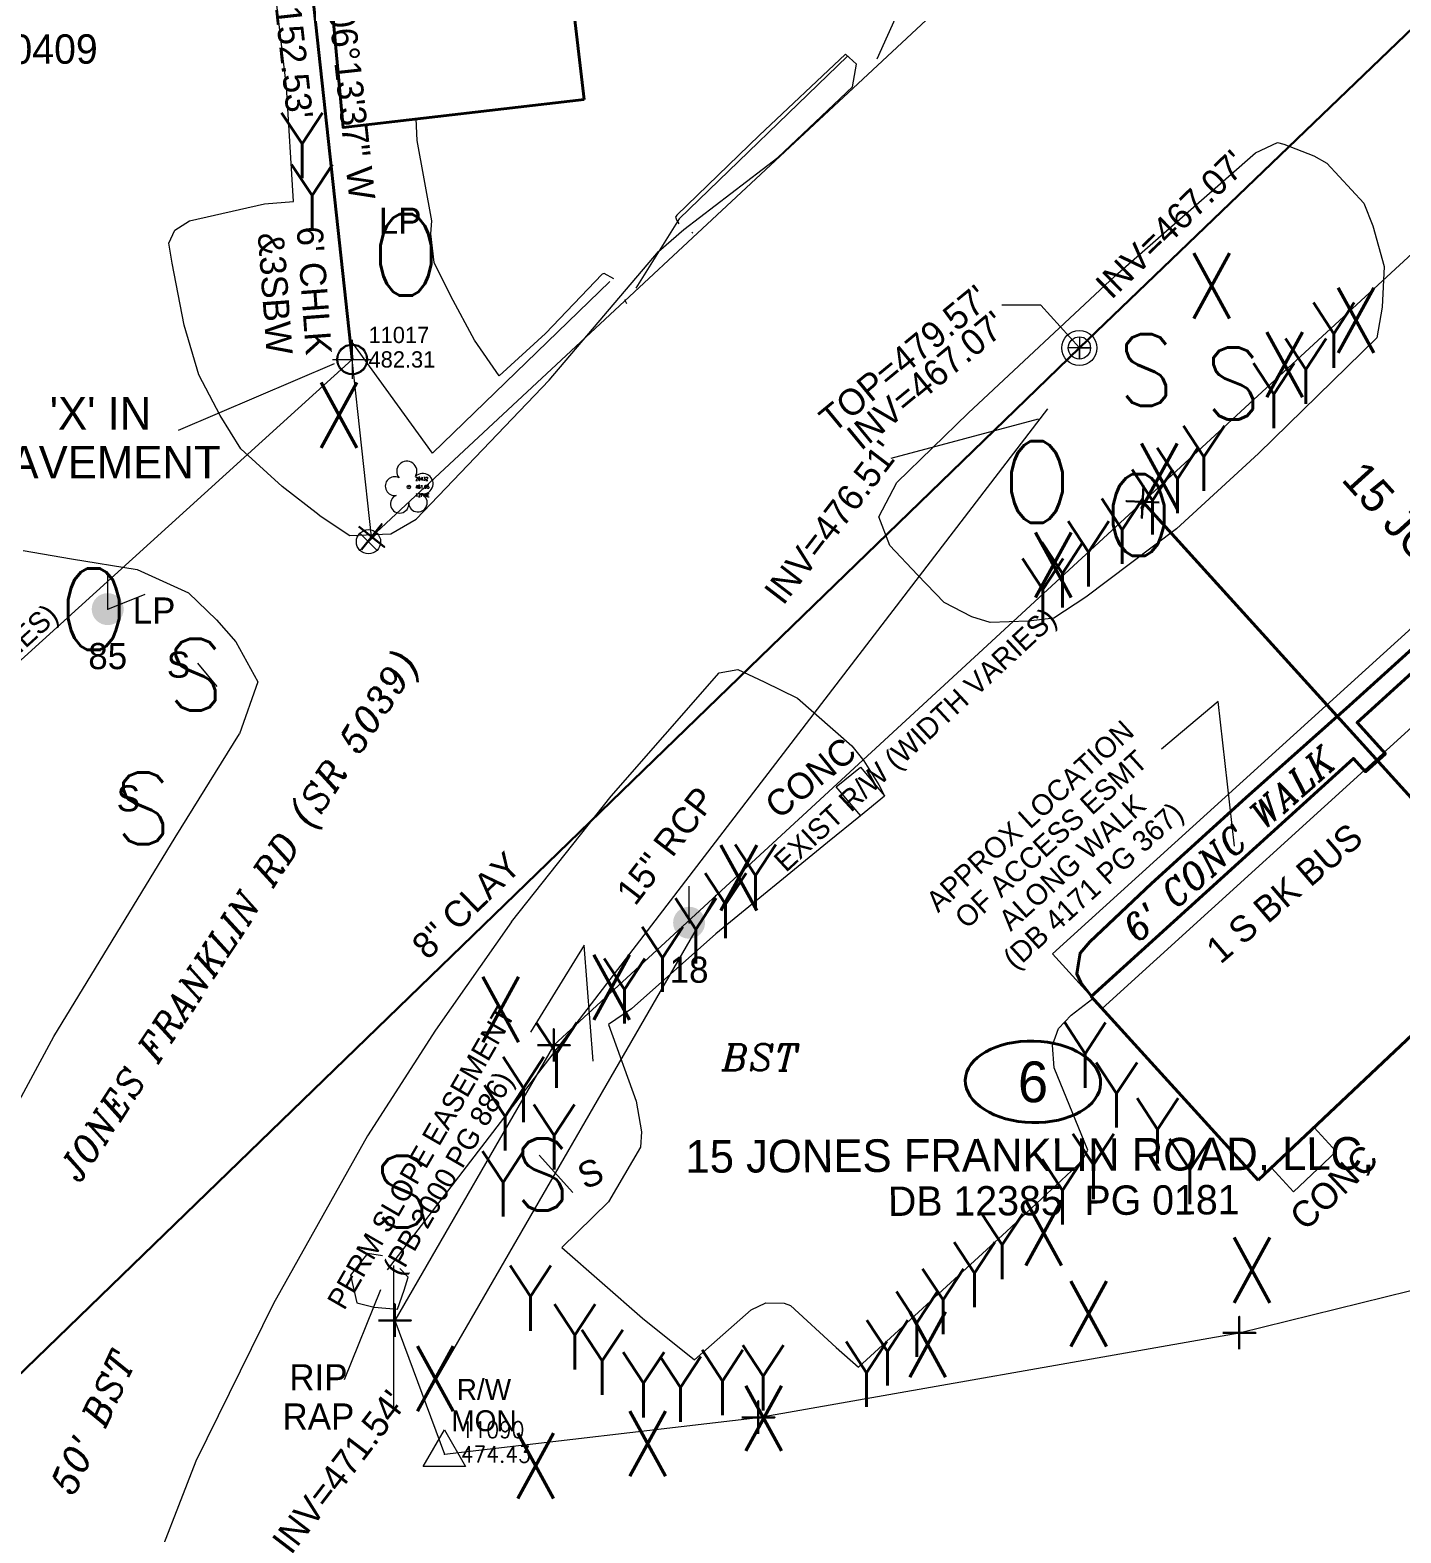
# Model space of a CAD drawing. Extents: x 2081991 to 2084654, y 739892 to 742657.
# Drawn here: x 2082565 to 2082775, y 740862.5 to 741092.8 of the extents above; entities that cross this region are included whole.
import ezdxf
from ezdxf.enums import TextEntityAlignment as Align

# ---------------------------------------------------------------- set-up
doc = ezdxf.new("R2010")
doc.units = 0
doc.header["$MEASUREMENT"] = 0
for name, color, linetype, lineweight in [('Cogo Default Point CELL', 7, 'Continuous', 0), ('COGO Default Point Elevation', 7, 'Continuous', 0), ('COGO Default Point Number', 7, 'Continuous', 0), ('Exist Building', 30, 'Continuous', 40), ('Exist Other Culture Fence Line Text', 30, 'Continuous', 13), ('Exist Other Culture Sign Text', 30, 'Continuous', 13), ('Exist Property Corner CELL', 6, 'Continuous', 30), ('Exist Property Deed Book Text', 6, 'Continuous', 40), ('Exist Property Iron Pin CELL', 6, 'Continuous', 13), ('Exist Property Iron Pin Leader', 6, 'Continuous', 13), ('Exist Property Iron Pin Text', 6, 'Continuous', 13), ('Exist Property Line', 6, 'Continuous', 40), ('Exist Property Line Text', 6, 'Continuous', 13), ('Exist Property Owner Text', 6, 'Continuous', 40), ('Exist Right of Way Easement Line', 6, 'Continuous', 13), ('Exist Right of Way Easement Line Leader', 6, 'Continuous', 13), ('Exist Right of Way Easement Line Text', 6, 'Continuous', 13), ('Exist Right of Way Line', 6, 'Continuous', 13), ('Exist Right of Way Line Leader', 6, 'Continuous', 13), ('Exist Right of Way Line Text', 6, 'Continuous', 13), ('Exist Right of Way Monument CELL', 6, 'Continuous', 13), ('Exist Right of Way Monument Cogo Elevation', 6, 'Continuous', 0), ('Exist Right of Way Monument Cogo Number', 6, 'Continuous', 0), ('Exist Right of Way Monument Text', 6, 'Continuous', 13), ('Exist Roads EOP', 2, 'Continuous', 13), ('Exist Roads EOP Text', 2, 'Continuous', 13), ('Exist Structure Minor Pipes RCP 15 Inch', 30, 'Continuous', 0), ('Exist Structure Minor Pipes RCP 15 Inch Leader', 30, 'Continuous', 13), ('Exist Structure Minor Pipes RCP 15 Inch Text', 30, 'Continuous', 13), ('Exist Utilities Other Pole Text', 1, 'Continuous', 13), ('Exist Utilities Power Pole CELL', 1, 'Continuous', 13), ('Exist Utilities Power Pole Text Tag Number', 1, 'Continuous', 13), ('Exist Utilities Sanitary Sewer Manhole CELL', 3, 'Continuous', 13), ('Exist Utilities Sanitary Sewer Manhole Top Elevation', 3, 'Continuous', 13), ('Exist Utilities Sanitary Sewer UG Line', 3, 'Continuous', 30), ('Exist Utilities Sanitary Sewer UG Line Invert Elevation', 3, 'Continuous', 13), ('Exist Utilities Sanitary Sewer UG Line Text', 3, 'Continuous', 13), ('Exist Utilities Water Valve CELL', 5, 'Continuous', 13), ('Exist Vegetation Tree CELL', 3, 'Continuous', 13), ('Exist Vegetation Tree Cogo Comment', 3, 'Continuous', 0), ('Exist Vegetation Tree Cogo Elevation', 3, 'Continuous', 0), ('Exist Vegetation Tree Cogo Number', 3, 'Continuous', 0), ('Old_Level_11', 7, 'Continuous', 0), ('Old_Level_23', 7, 'Continuous', 0), ('Old_Level_26', 7, 'Continuous', 0), ('Old_Level_3', 7, 'Continuous', 0), ('Old_Level_8', 7, 'Continuous', 0), ('Old_Level_9', 7, 'Continuous', 0)]:
    doc.layers.add(name, color=color, linetype=linetype, lineweight=lineweight)
doc.styles.add('Style-ITALICS', font='ITALICS.shx')
doc.styles.add('Style-STANDARD', font='STANDARD.shx')
doc.styles.add('Style-WORKING', font='WORKING.shx')

# ---------------------------------------------------------------- blocks, each defined once
blk = doc.blocks.new('EXIST PROPERTY CORNER')
at = {"layer": 'Exist Property Corner CELL', "flags": 128}
blk.add_lwpolyline([(-0.05, 0), (0.05, 0), (0, 0), (0, 0.05), (0, -0.05)], dxfattribs=at)
at = {"layer": 'Exist Property Corner CELL'}
blk.add_point((0, 0), dxfattribs=at)
blk = doc.blocks.new('EXIST PROPERTY IRON PIN')
at = {"color": 0, "linetype": 'ByBlock', "lineweight": -2}
for radius in [0.044051816107202, 0.0014142135883856]:
    blk.add_circle((0, 0), radius, dxfattribs=at)
blk = doc.blocks.new('COGO DEFAULT POINT')
at = {"layer": 'Cogo Default Point CELL', "flags": 128}
for points in [[(0, 0.06), (0, 0)], [(-0.06, 0), (0, 0)], [(0, 0), (0.06, 0)], [(0, 0), (0, -0.06)]]:
    blk.add_lwpolyline(points, dxfattribs=at)
at = {"layer": 'Cogo Default Point CELL'}
blk.add_circle((0, 0), 0.04688083292018, dxfattribs=at)
blk = doc.blocks.new('EXIST RIGHT OF WAY MONUMENT_1')
at = {"layer": 'Exist Right of Way Monument CELL', "flags": 128}
blk.add_lwpolyline([(-0.064975, -0.037776), (8e-06, 0.075), (0.064958, -0.037797), (-0.064975, -0.037776)], close=True, dxfattribs=at)
at = {"layer": 'Exist Right of Way Monument CELL'}
blk.add_point((0, 0), dxfattribs=at)
blk = doc.blocks.new('EXIST UTILITIES POWER POLE')
at = {"layer": 'Exist Utilities Power Pole CELL'}
h = blk.add_hatch(color=256, dxfattribs=at)
edge = h.paths.add_edge_path()
edge.add_arc((0, 0), 0.0490025508844223, 0, 360)
blk.add_line((0, 0), (0, 0.1125), dxfattribs=at)
blk.add_point((0, 0), dxfattribs=at)
at = {"layer": 'Exist Utilities Power Pole Text Tag Number', "style": 'Style-WORKING'}
blk.add_attdef('pole number', text='', height=0.08, dxfattribs=at).set_placement((0, -0.144), align=Align.MIDDLE_CENTER)
blk = doc.blocks.new('EXIST UTILITIES SANITARY SEWER MANHOLE')
at = {"color": 0, "linetype": 'ByBlock', "lineweight": -2, "flags": 128}
blk.add_lwpolyline([(0, 0.03425), (0, -0.03425), (0, 0), (0.03425, 0), (-0.03425, 0)], dxfattribs=at)
at = {"color": 0, "linetype": 'ByBlock', "lineweight": -2}
for radius in [0.0538885281062842, 0.0342499999678694]:
    blk.add_circle((0, 0), radius, dxfattribs=at)
blk = doc.blocks.new('EXIST PROPERTY CORNER_1')
at = {"layer": 'Exist Property Corner CELL', "flags": 128}
blk.add_lwpolyline([(-0.05, 0), (0.05, 0), (0, 0), (0, 0.05), (0, -0.05)], dxfattribs=at)
at = {"layer": 'Exist Property Corner CELL'}
blk.add_point((0, 0), dxfattribs=at)
blk = doc.blocks.new('EXIST VEGETATION TREE')
at = {"layer": 'Exist Vegetation Tree CELL'}
blk.add_circle((0, 0), 0.0005432668473636, dxfattribs=at)
for centre, radius, start, end in [((-0.000641, 0.004789), 0.0030930894765004, 330.165075, 219.713353), ((-0.004342, 0.000256), 0.0028776974582329, 62.663611, 279.3457), ((0.004248, 0.000981), 0.003165005318888, 257.1011, 134.199931), ((-0.00284, -0.005201), 0.0028151444562127, 111.567081, 6.231044), ((0.002788, -0.004832), 0.0028304842252884, 181.282164, 74.559992)]:
    blk.add_arc(centre, radius, start, end, dxfattribs=at)
blk.add_point((0, 0), dxfattribs=at)
blk = doc.blocks.new('EXIST UTILITIES WATER VALVE')
at = {"color": 0, "linetype": 'ByBlock', "lineweight": -2, "flags": 128}
blk.add_lwpolyline([(0.002625, 0.002625), (-0.002625, -0.002625), (0, 0), (0.002625, -0.002625), (-0.002625, 0.002625)], dxfattribs=at)
at = {"color": 0, "linetype": 'ByBlock', "lineweight": -2}
blk.add_circle((0, 0), 0.0037123104541364, dxfattribs=at)
blk = doc.blocks.new('Exist Property Owner Number Topo_30')
at = {"layer": 'Exist Property Owner Text', "color": 6}
blk.add_ellipse((0, 0), major_axis=(10.375, 0), ratio=0.6024096385542166, dxfattribs=at)
at = {"layer": 'Exist Property Owner Text', "color": 6, "style": 'Style-WORKING'}
blk.add_text('6', height=6.25, dxfattribs=at).set_placement((0.024678, 0), align=Align.MIDDLE_CENTER)

msp = doc.modelspace()

# ---------------------------------------------------------------- linework, layer by layer
at = {"layer": 'Exist Building', "flags": 128}
msp.add_lwpolyline([(2082649.870262, 741082.183098), (2082612.935086, 741077.923606), (2082611.337589, 741095.093072), (2082610.271341, 741095.028572), (2082607.721846, 741120.082022), (2082606.115599, 741119.912772), (2082605.044102, 741129.567003), (2082603.758854, 741129.569003), (2082600.69636, 741158.934694), (2082604.573103, 741158.802695), (2082601.959108, 741184.234394), (2082604.755352, 741184.580393), (2082603.858104, 741192.447627), (2082633.944544, 741195.619871), (2082636.819288, 741165.833181), (2082634.546793, 741165.537431), (2082635.052042, 741162.872186), (2082642.067528, 741163.131436), (2082646.738518, 741119.582773), (2082647.890266, 741119.830773), (2082650.310261, 741098.284816), (2082647.956766, 741098.312816), (2082649.870262, 741082.183098)], close=True, dxfattribs=at)
at = {"layer": 'Exist Property Iron Pin Leader', "ltscale": 50, "flags": 128}
msp.add_lwpolyline([(2082611.565815, 741041.69089), (2082587.672059, 741031.444752)], dxfattribs=at)
at = {"layer": 'Exist Property Line', "ltscale": 50}
for p, q in [((2082614.328, 741042.3599), (2082597.784, 741193.9857)), ((2082832.387, 740913.5071), (2082735.43322, 741020.534135))]:
    msp.add_line(p, q, dxfattribs=at)
at = {"layer": 'Exist Right of Way Easement Line', "ltscale": 50}
for p, q in [((2082721.609461, 740951.270806), (2082783.179351, 741007.185223)), ((2082729.196049, 740942.916871), (2082787.814859, 740996.151279))]:
    msp.add_line(p, q, dxfattribs=at)
at = {"layer": 'Exist Right of Way Easement Line', "ltscale": 50, "flags": 128}
msp.add_lwpolyline([(2082729.196049, 740942.916871), (2082721.609461, 740951.270806)], dxfattribs=at)
at = {"layer": 'Exist Right of Way Easement Line Leader', "ltscale": 50, "flags": 128}
msp.add_lwpolyline([(2082749.485805, 740967.755561), (2082746.999813, 740989.951921), (2082738.291092, 740982.647833)], dxfattribs=at)
at = {"layer": 'Exist Right of Way Line', "ltscale": 50}
for p, q in [((2082707.729682, 741099.456934), (2082617.293329, 741015.182651)), ((2082786.4038, 741067.5743), (2082645.208903, 740937.267144)), ((2082617.293329, 741015.182651), (2082614.328, 741042.3599)), ((2082670.043026, 740960.248542), (2082625.356318, 740882.938858)), ((2082645.208903, 740937.267144), (2082620.83766, 740895.103978)), ((2082750.224526, 740893.190419), (2082832.387, 740913.5071)), ((2082620.83766, 740895.103978), (2082628.456, 740874.5939)), ((2082676.524888, 740880.233094), (2082750.224526, 740893.190419)), ((2082628.456, 740874.5939), (2082676.524888, 740880.233094))]:
    msp.add_line(p, q, dxfattribs=at)
at = {"layer": 'Exist Right of Way Line', "ltscale": 50, "flags": 128}
msp.add_lwpolyline([(2082309.298, 740892.7349), (2082355.845, 740885.0371), (2082485.733741, 740925.689483), (2082614.328, 741042.3599)], dxfattribs=at)
at = {"layer": 'Exist Right of Way Line Leader', "ltscale": 50, "flags": 128}
msp.add_lwpolyline([(2082651.256007, 740934.844855), (2082649.856758, 740952.57876), (2082641.632904, 740939.266748)], dxfattribs=at)
at = {"layer": 'Exist Roads EOP', "ltscale": 50, "flags": 128}
for points in [[(2082609.268475, 741018.491083), (2082613.94521, 741015.383892), (2082620.267014, 741015.624286), (2082624.144945, 741017.877137), (2082644.517626, 741039.163478), (2082661.240034, 741058.89627), (2082665.123819, 741062.26122), (2082679.532781, 741073.293742), (2082690.945948, 741084.120287), (2082691.591649, 741087.58958), (2082689.920976, 741089.16124)], [(2082700.953653, 741009.359025), (2082696.689678, 741013.867523), (2082695.007919, 741018.238357), (2082697.769389, 741023.52179), (2082708.709932, 741034.132231), (2082731.187722, 741055.150873), (2082752.72547, 741074.030615), (2082756.060434, 741075.596704), (2082757.033234, 741075.337347), (2082761.629397, 741073.53507), (2082763.619769, 741072.412181), (2082769.314796, 741066.303663)], [(2082593.535151, 741002.468868), (2082596.495362, 740999.073365), (2082599.88657, 740992.966274), (2082597.074829, 740984.966403)], [(2082638.714814, 740956.198588), (2082654.008922, 740975.444382), (2082670.557341, 740994.319636), (2082673.382435, 740994.844795), (2082677.435771, 740992.953493), (2082682.546964, 740990.428065)], [(2082250.054932, 740883.053957), (2082249.913554, 740877.764081), (2082252.039431, 740870.875698), (2082258.156877, 740863.439364), (2082264.530891, 740862.09033), (2082296.172211, 740856.235914), (2082326.602733, 740851.375946), (2082353.741276, 740846.98021), (2082381.75587, 740842.987755), (2082412.204776, 740838.908816), (2082419.88174, 740838.121851), (2082423.560913, 740838.706889), (2082457.561056, 740835.852769), (2082480.720055, 740833.766739), (2082498.757295, 740832.213606), (2082507.293831, 740830.932428), (2082515.688469, 740832.591078), (2082521.671774, 740839.73082), (2082525.190873, 740847.720029), (2082528.838518, 740855.57683), (2082550.606936, 740905.268268), (2082568.634394, 740938.629791), (2082587.218299, 740969.092568), (2082597.074829, 740984.966403)], [(2082638.714814, 740956.198588), (2082627.111477, 740939.566666), (2082616.651223, 740923.386822), (2082602.292255, 740897.701829), (2082590.388098, 740873.518669), (2082582.758727, 740853.895288)]]:
    msp.add_lwpolyline(points, dxfattribs=at)
at = {"layer": 'Exist Structure Minor Pipes RCP 15 Inch'}
msp.add_line((2082619.710072, 740902.869206), (2082720.89962, 741034.791443), dxfattribs=at)
at = {"layer": 'Exist Structure Minor Pipes RCP 15 Inch Leader', "ltscale": 50, "flags": 128}
for points in [[(2082719.402456, 741033.203278), (2082696.841527, 741027.15886)], [(2082620.631248, 740903.511516), (2082620.631248, 740881.448508)]]:
    msp.add_lwpolyline(points, dxfattribs=at)
at = {"layer": 'Exist Utilities Power Pole CELL'}
msp.add_line((2082576.870408, 741004.096504), (2082582.614376, 741006.368229), dxfattribs=at)
at = {"layer": 'Exist Utilities Sanitary Sewer Manhole Top Elevation', "ltscale": 50, "flags": 128}
msp.add_lwpolyline([(2082725.7284, 741044.1176), (2082719.848475, 741050.682374), (2082713.848475, 741050.682374)], dxfattribs=at)
at = {"layer": 'Exist Utilities Sanitary Sewer UG Line', "ltscale": 50, "flags": 128}
msp.add_lwpolyline([(2082035.3782, 740911.5738), (2082420.0374, 740844.2207), (2082531.6725, 740856.144), (2082725.7284, 741044.1176), (2082929.3546, 741239.704), (2083058.6699, 741241.2664)], dxfattribs=at)
at = {"layer": 'Old_Level_26', "color": 30, "linetype": 'Continuous', "lineweight": 13, "ltscale": 49.9999, "flags": 128}
msp.add_lwpolyline([(2082618.660824, 740899.796713), (2082613.085835, 740886.01249)], dxfattribs=at)
at = {"layer": 'Old_Level_3', "color": 2, "linetype": 'Continuous', "lineweight": 13, "ltscale": 49.9999}
msp.add_line((2082692.177927, 740972.494567), (2082695.89417, 740975.505561), dxfattribs=at)
at = {"layer": 'Old_Level_3', "color": 2, "linetype": 'Continuous', "lineweight": 13, "ltscale": 49.9999, "flags": 128}
for points in [[(2082609.268475, 741018.491083), (2082603.614104, 741022.871466), (2082597.270367, 741028.657205), (2082594.094123, 741033.748695), (2082590.85088, 741039.997182), (2082588.566135, 741047.628417), (2082586.721138, 741057.099398), (2082586.258639, 741060.199892), (2082587.128887, 741062.177888), (2082589.389383, 741063.613635), (2082600.90411, 741066.18263), (2082605.347101, 741066.536379), (2082604.263603, 741084.117844), (2082601.435859, 741108.059796), (2082599.090863, 741126.11451), (2082597.554117, 741139.647983), (2082595.399121, 741150.558461), (2082583.807144, 741150.88321), (2082578.859154, 741152.506957), (2082576.338409, 741154.050704), (2082575.63116, 741155.461701), (2082574.257413, 741164.908932), (2082572.352167, 741184.803393), (2082554.461203, 741183.783895)], [(2082689.920976, 741089.16124), (2082676.654458, 741076.666359), (2082664.057234, 741064.439883), (2082664.057234, 741064.439883), (2082663.847984, 741064.144634), (2082664.059984, 741063.661635), (2082664.345733, 741063.126386)], [(2082654.398503, 741054.698653), (2082652.910756, 741055.509651), (2082652.642006, 741055.412151), (2082643.961024, 741046.33042), (2082636.840288, 741039.824183), (2082633.073796, 741045.334671), (2082629.437803, 741052.061158), (2082626.875558, 741057.205398), (2082626.360059, 741061.607889), (2082626.523559, 741063.621135), (2082624.278063, 741075.90486), (2082624.111313, 741079.209104)], [(2082769.314796, 741066.303663), (2082770.67177, 741062.830887), (2082772.430017, 741056.615399), (2082772.089517, 741050.380411), (2082771.291269, 741045.689671), (2082753.193805, 741027.959206), (2082740.61558, 741016.384729), (2082726.704358, 741005.933), (2082721.831618, 741002.690257), (2082717.897876, 741002.241508), (2082712.074638, 741002.068508), (2082709.247143, 741002.898006), (2082704.989152, 741005.119502), (2082700.953653, 741009.359025)], [(2082666.362976, 741061.841026), (2082666.499729, 741061.753889)], [(2082656.381999, 741050.89641), (2082656.073939, 741051.486942)], [(2082563.912934, 741013.054236), (2082571.331169, 741011.785739), (2082581.364899, 741010.170742), (2082589.224133, 741006.615249), (2082593.535151, 741002.468868)], [(2082682.546964, 740990.428065), (2082690.86018, 740983.132796), (2082692.712426, 740980.86555), (2082695.000422, 740977.180058), (2082695.89417, 740975.505561)], [(2082692.212927, 740972.435567), (2082687.145187, 740968.355575), (2082670.034222, 740954.361853), (2082657.110997, 740942.832377), (2082653.608504, 740940.458631), (2082657.812746, 740928.715905), (2082658.625744, 740924.013664), (2082658.471745, 740921.638669), (2082653.591004, 740913.255436), (2082646.446769, 740906.27795), (2082658.789494, 740895.439721), (2082666.742228, 740889.045234), (2082675.442711, 740896.715719), (2082677.676956, 740897.770717), (2082680.482701, 740897.754967), (2082681.451449, 740897.400717), (2082688.464435, 740890.96323), (2082691.911178, 740887.941986), (2082714.579133, 740908.707945), (2082726.03911, 740919.456173), (2082727.007358, 740921.16517), (2082721.855868, 740933.824145), (2082721.619118, 740937.274638), (2082722.546367, 740939.833383), (2082724.482863, 740941.875628), (2082727.774356, 740944.414373)]]:
    msp.add_lwpolyline(points, dxfattribs=at)
at = {"layer": 'Old_Level_3', "color": 2, "linetype": 'Continuous', "lineweight": 40, "ltscale": 49.9999, "flags": 128}
msp.add_lwpolyline([(2082727.662856, 740944.621123), (2082725.95586, 740946.874118), (2082725.322361, 740948.232866), (2082725.569361, 740949.832113), (2082725.83536, 740951.395859), (2082727.310357, 740953.100106), (2082736.755338, 740962.039338), (2082751.210809, 740975.166062), (2082767.122277, 740989.345033), (2082780.535501, 741001.502759), (2082791.571979, 741011.841738), (2082804.176703, 741023.109216), (2082804.233453, 741023.162466)], dxfattribs=at)
at = {"layer": 'Old_Level_8', "color": 30, "linetype": 'Continuous', "lineweight": 13, "ltscale": 49.9999}
msp.add_line((2082690.198431, 741088.849834), (2082664.437983, 741063.911134), dxfattribs=at)
at = {"layer": 'Old_Level_8', "color": 30, "linetype": 'Continuous', "lineweight": 13}
msp.add_line((2082664.437983, 741063.911134), (2082657.789996, 741053.254656), dxfattribs=at)
at = {"layer": 'Old_Level_8', "color": 30, "linetype": 'Continuous', "lineweight": 13, "ltscale": 49.9999, "flags": 128}
for points in [[(2082653.779504, 741054.324154), (2082626.644058, 741028.009456), (2082614.168583, 741045.197172), (2082610.102091, 741080.99735), (2082606.153599, 741119.841272)], [(2082692.221927, 740972.442817), (2082688.469685, 740976.862308), (2082692.190677, 740979.857302), (2082695.89417, 740975.505561)], [(2082761.699788, 740924.676413), (2082765.061282, 740920.97492)], [(2082758.517045, 740914.796683), (2082765.061282, 740920.97492)], [(2082755.155551, 740918.498175), (2082758.517045, 740914.796683)], [(2082618.988824, 740905.003452), (2082616.693328, 740905.331452), (2082614.069584, 740902.049458), (2082615.053582, 740897.782967), (2082617.677076, 740897.126718), (2082621.284569, 740896.798469), (2082622.268317, 740899.752213), (2082622.924066, 740901.721459), (2082621.612318, 740903.034206)]]:
    msp.add_lwpolyline(points, dxfattribs=at)
at = {"layer": 'Old_Level_8', "color": 30, "linetype": 'Continuous', "lineweight": 13, "flags": 128}
for points in [[(2082699.140913, 741098.300316), (2082694.682172, 741088.353835)], [(2082593.656624, 740992.236278), (2082590.68313, 740995.831021)], [(2082648.149515, 740914.706183), (2082642.960276, 740920.402171)]]:
    msp.add_lwpolyline(points, dxfattribs=at)
at = {"layer": 'Old_Level_8', "color": 30, "linetype": 'Continuous', "lineweight": 40, "flags": 128}
msp.add_lwpolyline([(2082753.119555, 740916.575929), (2082727.537607, 740944.744373), (2082767.707026, 740981.22405), (2082769.576023, 740979.166054), (2082772.619766, 740981.934548), (2082768.267525, 740986.715289), (2082803.066206, 741018.339975), (2082825.71291, 740993.397025), (2082799.488713, 740969.604073), (2082804.046454, 740964.654083), (2082753.119555, 740916.575929)], close=True, dxfattribs=at)

# ---------------------------------------------------------------- block references
at = {"layer": 'Cogo Default Point CELL', "xscale": 50, "yscale": 50, "zscale": 50}
msp.add_blockref('COGO DEFAULT POINT', (2082614.328, 741042.3599), dxfattribs=at)
at = {"layer": 'Exist Property Corner CELL', "xscale": 50, "yscale": 50, "zscale": 50}
for p, rotation in [((2082735.43322, 741020.534135), 177.172945), ((2082617.293329, 741015.182651), 321.227056)]:
    msp.add_blockref('EXIST PROPERTY CORNER_1', p, dxfattribs=dict(at, rotation=rotation))
for p in [(2082645.208903, 740937.267144), (2082620.83766, 740895.103978), (2082750.224526, 740893.190419), (2082676.524888, 740880.233094)]:
    msp.add_blockref('EXIST PROPERTY CORNER', p, dxfattribs=at)
at = {"layer": 'Exist Property Iron Pin CELL', "xscale": 50, "yscale": 50, "zscale": 50}
msp.add_blockref('EXIST PROPERTY IRON PIN', (2082614.328, 741042.3599), dxfattribs=at)
at = {"layer": 'Exist Property Owner Text', "color": 6, "rotation": 358.556261}
msp.add_blockref('Exist Property Owner Number Topo_30', (2082718.617397, 740931.660091), dxfattribs=at)
at = {"layer": 'Exist Right of Way Monument CELL', "xscale": 50, "yscale": 50, "zscale": 50}
msp.add_blockref('EXIST RIGHT OF WAY MONUMENT_1', (2082628.456, 740874.5939), dxfattribs=at)
at = {"layer": 'Exist Utilities Power Pole CELL', "xscale": 50, "yscale": 50, "zscale": 50}
msp.add_blockref('EXIST UTILITIES POWER POLE', (2082576.870408, 741004.096504), dxfattribs=at).add_auto_attribs({'pole number': '85'})
at = {"layer": 'Exist Utilities Power Pole CELL', "xscale": 50, "yscale": 50}
msp.add_blockref('EXIST UTILITIES POWER POLE', (2082665.9357, 740956.0404), dxfattribs=at).add_auto_attribs({'pole number': '18'})
at = {"layer": 'Exist Utilities Sanitary Sewer Manhole CELL', "xscale": 50, "yscale": 50, "zscale": 50}
msp.add_blockref('EXIST UTILITIES SANITARY SEWER MANHOLE', (2082725.7284, 741044.1176), dxfattribs=at)
at = {"layer": 'Exist Utilities Water Valve CELL', "xscale": 500, "yscale": 500, "zscale": 500}
msp.add_blockref('EXIST UTILITIES WATER VALVE', (2082616.820091, 741014.416686), dxfattribs=at)
at = {"layer": 'Exist Vegetation Tree CELL', "xscale": 500, "yscale": 500, "zscale": 500}
msp.add_blockref('EXIST VEGETATION TREE', (2082623.009, 741022.8159), dxfattribs=at)

# ---------------------------------------------------------------- texts
at = {"layer": 'COGO Default Point Elevation', "style": 'Style-WORKING'}
msp.add_text('482.31', height=2.5, dxfattribs=at).set_placement((2082616.828, 741042.3599), align=Align.MIDDLE_LEFT)
at = {"layer": 'COGO Default Point Number', "style": 'Style-WORKING'}
msp.add_text('11017', height=2.5, dxfattribs=at).set_placement((2082616.828, 741046.1099), align=Align.MIDDLE_LEFT)
at = {"layer": 'Exist Other Culture Fence Line Text', "insert": (2082605.497808, 741052.684827), "char_height": 4, "attachment_point": 5, "rotation": 274.2040687962549, "line_spacing_factor": 0.9, "style": 'Style-WORKING'}
msp.add_mtext("6' CHLK\\P&3SBW", dxfattribs=at)
at = {"layer": 'Exist Other Culture Sign Text', "style": 'Style-WORKING'}
for p in [(2082587.71165, 740995.591395), (2082580.031514, 740975.099118)]:
    msp.add_text('S', height=4, dxfattribs=at).set_placement(p, align=Align.MIDDLE_CENTER)
at = {"layer": 'Exist Property Deed Book Text', "style": 'Style-WORKING'}
for s, rotation, p in [('DB 11809  PG 0409', 0.207342, (2082548.424481, 741087.591089)), ('DB 12385  PG 0181', 0.27207, (2082723.346284, 740911.236878))]:
    msp.add_text(s, height=4.5, rotation=rotation, dxfattribs=at).set_placement(p, align=Align.CENTER)
at = {"layer": 'Exist Property Iron Pin Text', "insert": (2082575.763068, 741030.36719), "char_height": 5, "attachment_point": 5, "line_spacing_factor": 0.9, "style": 'Style-WORKING'}
msp.add_mtext("'X' IN\\PPAVEMENT\\P", dxfattribs=at)
at = {"layer": 'Exist Property Line Text', "style": 'Style-WORKING'}
for s, p in [('N 06%%D13\'37" W', (2082614.003333, 741084.149126)), ("152.53'", (2082605.420776, 741087.892773))]:
    msp.add_text(s, height=4, rotation=276.226951, dxfattribs=at).set_placement(p, align=Align.MIDDLE_CENTER)
at = {"layer": 'Exist Property Owner Text', "style": 'Style-WORKING'}
for rotation, p in [(312.17284, (2082802.380731, 740983.39264)), (0.27207, (2082720.005177, 740917.971088))]:
    msp.add_text('15 JONES FRANKLIN ROAD, LLC,  ', height=5, rotation=rotation, dxfattribs=at).set_placement(p, align=Align.CENTER)
at = {"layer": 'Exist Right of Way Easement Line Text', "insert": (2082723.315659, 740966.714833), "char_height": 3.2, "attachment_point": 5, "rotation": 42.244050738250756, "line_spacing_factor": 0.9, "style": 'Style-WORKING'}
msp.add_mtext('APPROX LOCATION\\POF ACCESS ESMT\\PALONG WALK\\P(DB 4171 PG 367)', dxfattribs=at)
at = {"layer": 'Exist Right of Way Line Text', "style": 'Style-WORKING'}
for rotation, p in [(42.216687, (2082547.428148, 740984.873329)), (42.781051, (2082700.548818, 740984.118538))]:
    msp.add_text('EXIST R/W (WIDTH VARIES)', height=3.2, rotation=rotation, dxfattribs=at).set_placement(p, align=Align.MIDDLE_CENTER)
at = {"layer": 'Exist Right of Way Line Text', "insert": (2082627.365035, 740918.616398), "char_height": 3.2, "attachment_point": 5, "rotation": 59.97113500381974, "line_spacing_factor": 0.9, "style": 'Style-WORKING'}
msp.add_mtext('PERM SLOPE EASEMENT\\P(PB 2000 PG 886)', dxfattribs=at)
at = {"layer": 'Exist Right of Way Monument Cogo Elevation', "style": 'Style-STANDARD'}
msp.add_text('474.43', height=2.5, dxfattribs=at).set_placement((2082630.956, 740873.3439))
at = {"layer": 'Exist Right of Way Monument Cogo Number', "style": 'Style-STANDARD'}
msp.add_text('11090', height=2.5, dxfattribs=at).set_placement((2082630.956, 740878.3439), align=Align.MIDDLE_LEFT)
at = {"layer": 'Exist Right of Way Monument Text', "insert": (2082634.508321, 740882.103896), "char_height": 3.2, "attachment_point": 5, "line_spacing_factor": 0.9, "style": 'Style-WORKING'}
msp.add_mtext('R/W\\PMON\\P', dxfattribs=at)
at = {"layer": 'Exist Roads EOP Text', "style": 'Style-ITALICS'}
msp.add_text('JONES FRANKLIN RD (SR 5039)', height=3.999992, rotation=56.837804, dxfattribs=at).set_placement((2082596.923105, 740957.052506), align=Align.MIDDLE_CENTER)
at = {"layer": 'Exist Structure Minor Pipes RCP 15 Inch Text', "style": 'Style-WORKING'}
for s, p in [("INV=476.51'", (2082687.715312, 741017.409499)), ("INV=471.54'", (2082612.323958, 740871.912497))]:
    msp.add_text(s, height=4, rotation=52.510374, dxfattribs=at).set_placement(p, align=Align.MIDDLE_CENTER)
at = {"layer": 'Exist Utilities Other Pole Text', "style": 'Style-WORKING'}
for p in [(2082621.670087, 741063.612671), (2082583.969801, 741003.879877)]:
    msp.add_text('LP', height=4, dxfattribs=at).set_placement(p, align=Align.MIDDLE_CENTER)
at = {"layer": 'Exist Utilities Sanitary Sewer Manhole Top Elevation', "style": 'Style-WORKING'}
msp.add_text("TOP=479.57'", height=4, rotation=39.475416, dxfattribs=at).set_placement((2082698.897593, 741042.498599), align=Align.MIDDLE_CENTER)
at = {"layer": 'Exist Utilities Sanitary Sewer UG Line Invert Elevation', "style": 'Style-WORKING'}
for rotation, p in [(44.153346, (2082739.791734, 741063.080439)), (39.520027, (2082702.318825, 741039.167479))]:
    msp.add_text("INV=467.07'", height=4, rotation=rotation, dxfattribs=at).set_placement(p, align=Align.MIDDLE_CENTER)
at = {"layer": 'Exist Utilities Sanitary Sewer UG Line Text', "style": 'Style-WORKING'}
msp.add_text('8" CLAY', height=4, rotation=44.08787, dxfattribs=at).set_placement((2082631.79138, 740958.693759), align=Align.MIDDLE_CENTER)
at = {"layer": 'Exist Vegetation Tree Cogo Comment', "style": 'Style-STANDARD'}
msp.add_text('12PINE', height=0.5, dxfattribs=at).set_placement((2082624.009, 741021.5659), align=Align.MIDDLE_LEFT)
at = {"layer": 'Exist Vegetation Tree Cogo Elevation', "style": 'Style-STANDARD'}
msp.add_text('481.95', height=0.5, dxfattribs=at).set_placement((2082624.009, 741022.8159), align=Align.MIDDLE_LEFT)
at = {"layer": 'Exist Vegetation Tree Cogo Number', "style": 'Style-STANDARD'}
msp.add_text('20432', height=0.5, dxfattribs=at).set_placement((2082624.009, 741024.0659), align=Align.MIDDLE_LEFT)
at = {"layer": 'Old_Level_11', "color": 3, "linetype": 'Continuous', "lineweight": 13, "style": 'Style-STANDARD'}
for s, p in [('Y', (2082606.638421, 741075.159612)), ('Y', (2082608.171168, 741067.218878)), ('X', (2082745.976892, 741053.640655)), ('X', (2082768.108098, 741048.347666)), ('Y', (2082764.693855, 741046.06692)), ('X', (2082757.19412, 741041.559679)), ('Y', (2082760.423863, 741040.577681)), ('Y', (2082755.510873, 741036.808939)), ('X', (2082612.29116, 741033.818945)), ('Y', (2082744.816644, 741027.203208)), ('X', (2082737.975658, 741024.468963)), ('Y', (2082740.762653, 741023.801215)), ('Y', (2082736.92266, 741020.513471)), ('Y', (2082732.300169, 741016.02848)), ('Y', (2082727.12518, 741012.578487)), ('X', (2082721.759441, 741010.860991)), ('Y', (2082723.121188, 741009.340744)), ('Y', (2082720.128194, 741006.871999)), ('X', (2082673.558037, 740962.923837)), ('Y', (2082676.099032, 740963.042836)), ('Y', (2082671.538541, 740958.655095)), ('Y', (2082666.96405, 740954.781103)), ('Y', (2082661.86281, 740950.430362)), ('X', (2082654.061326, 740946.13612)), ('Y', (2082656.055322, 740945.572371)), ('X', (2082637.06136, 740942.727877)), ('Y', (2082645.631093, 740935.749641)), ('Y', (2082726.624431, 740935.734641)), ('Y', (2082640.559103, 740930.474401)), ('Y', (2082731.438421, 740929.636903)), ('Y', (2082637.742609, 740926.12791)), ('Y', (2082645.265594, 740923.208166)), ('Y', (2082737.720409, 740924.139164)), ('Y', (2082727.874678, 740918.700675)), ('Y', (2082637.428821, 740916.012846)), ('Y', (2082742.646149, 740917.917677)), ('Y', (2082723.128188, 740914.791433)), ('Y', (2082713.920956, 740906.43795)), ('X', (2082720.255444, 740908.488945)), ('Y', (2082709.674465, 740902.107708)), ('X', (2082752.18913, 740902.787707)), ('Y', (2082641.650845, 740898.502262)), ('Y', (2082704.842474, 740898.015466)), ('X', (2082727.13693, 740896.11147)), ('Y', (2082700.845482, 740894.506473)), ('Y', (2082648.445587, 740892.585977)), ('X', (2082702.502729, 740891.40123)), ('Y', (2082652.640079, 740888.679735)), ('Y', (2082696.310991, 740890.114232)), ('X', (2082627.06063, 740886.17049)), ('Y', (2082677.300279, 740886.29574)), ('Y', (2082693.104248, 740886.843489)), ('Y', (2082658.976066, 740885.228492)), ('Y', (2082664.604555, 740884.563993)), ('Y', (2082671.039292, 740885.567991)), ('X', (2082677.356779, 740880.089252)), ('X', (2082659.614315, 740876.21426)), ('X', (2082642.438349, 740872.824767))]:
    msp.add_text(s, height=9.99998, dxfattribs=at).set_placement(p, align=Align.MIDDLE_CENTER)
at = {"layer": 'Old_Level_23', "color": 2, "linetype": 'Continuous', "lineweight": 13, "style": 'Style-ITALICS'}
for s, rotation, p in [("6' CONC WALK", 41.704778, (2082748.620976, 740968.019094)), ("50' BST", 65.398269, (2082574.606633, 740879.421772))]:
    msp.add_text(s, height=3.999992, rotation=rotation, dxfattribs=at).set_placement(p, align=Align.MIDDLE_CENTER)
msp.add_text('BST', height=3.999992, dxfattribs=at).set_placement((2082676.795194, 740935.410799), align=Align.MIDDLE_CENTER)
at = {"layer": 'Old_Level_26', "color": 30, "linetype": 'Continuous', "lineweight": 13, "style": 'Style-WORKING'}
for s, height, rotation, p in [('CONC', 3.999991, 38.8303, (2082684.539024, 740978.254162)), ('15" RCP', 3.999992, 52.510394, (2082662.364169, 740967.870867)), ('1 S BK BUS', 3.999991, 40.575515, (2082757.117667, 740960.57591)), ('CONC', 3.999991, 43.081158, (2082764.700927, 740915.509035)), ('S', 3.999991, 22.231908, (2082650.812907, 740917.645473))]:
    msp.add_text(s, height=height, rotation=rotation, dxfattribs=at).set_placement(p, align=Align.MIDDLE_CENTER)
at = {"layer": 'Old_Level_26', "color": 30, "linetype": 'Continuous', "lineweight": 13, "insert": (2082609.150593, 740883.376829), "char_height": 3.999992, "attachment_point": 5, "line_spacing_factor": 0.9, "style": 'Style-WORKING'}
msp.add_mtext('RIP\\PRAP\\P', dxfattribs=at)
at = {"layer": 'Old_Level_8', "color": 30, "linetype": 'Continuous', "lineweight": 13, "style": 'Style-STANDARD'}
for p in [(2082590.327485, 740994.044274), (2082582.294751, 740973.574565), (2082643.472129, 740917.459427)]:
    msp.add_text('S', height=10.999978, dxfattribs=at).set_placement(p, align=Align.MIDDLE_CENTER)
at = {"layer": 'Old_Level_9', "color": 1, "linetype": 'Continuous', "lineweight": 13, "style": 'Style-STANDARD'}
for s, height, p in [('O', 12.499975, (2082622.543094, 741058.382645)), ('S', 10.999978, (2082735.957694, 741040.72718)), ('S', 10.999978, (2082749.278167, 741038.675435)), ('O', 12.499975, (2082719.213901, 741023.582715)), ('O', 12.499975, (2082734.80537, 741018.513975)), ('O', 12.499975, (2082574.70519, 741004.096504)), ('S', 10.999978, (2082621.975172, 740914.817182))]:
    msp.add_text(s, height=height, dxfattribs=at).set_placement(p, align=Align.MIDDLE_CENTER)

doc.saveas('drawing.dxf')
